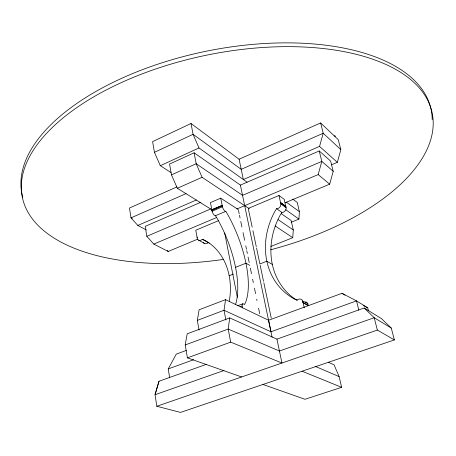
<?xml version="1.0" encoding="UTF-8"?>
<svg xmlns="http://www.w3.org/2000/svg" width="456" height="456" viewBox="0 0 456 456"><rect width="100%" height="100%" fill="white"/><g stroke="black" fill="none" stroke-linecap="round" stroke-linejoin="round"><path stroke-width="0.68" d="M242.432 307.606L242.495 307.92L242.085 305.377A4.235 1.681 69.4 0 1 244.325 304.585L245.254 303.172A73.541 29.765 67.5 0 0 227.436 214.029L225.828 211.362L215.283 215.779A4.041 1.573 66.9 0 1 212.285 211.818L211.829 209.68L222.22 205.399L222.271 205.924L211.954 210.33M305.195 301.906A4.11 3.602 -61.6 0 1 307.629 303.206L308.381 305.645L303.04 302.727L302.356 300.299A4.15 3.631 -61.6 0 0 297.112 300.042L294.245 298.919A70.52 61.093 -53.5 0 1 274.848 211.436L276.581 208.694L277.111 208.711A3.984 3.317 -54.8 0 0 280.902 204.562L280.525 202.458L285.798 206.249L285.94 206.881L280.668 203.097M187.41 357.863L230.69 342.148L281.962 363.027L276.946 339.133L229.693 317.906L187.199 333.82L185.21 344.953L187.41 357.863L241.629 376.964M291.127 222.277L298.925 219.102L299.381 211.669L297.238 202.447L292.678 199.055M270.892 246.428L292.758 237.69L293.282 229.972L291.133 220.539L281.238 213.63M229.693 317.906L228.2 329.067L230.69 342.148M368.425 310.565L367.73 307.817L356.512 300.88L341.989 293.305L268.573 320.249L225.526 299.655L224.027 310.262L225.891 320.055M199.05 330.098L197.323 320.386L199.124 309.784L225.526 299.655M285.08 202.755L329.665 184.173L333.211 171.291L330.623 161.065L319.228 150.97L240.397 185.113L194.113 152.8L169.558 164.035L171.484 174.887L177.35 188.282L212.228 209.965M331.455 164.85L337.349 162.347L340.837 149.659L338.244 139.661L320.608 122.938L239.086 159.23L191.007 123.502L152.606 141.622L154.441 152.321L160.312 165.705L171.034 172.567M236.869 208.968L318.168 174.58L321.822 161.395L319.228 150.97M239.086 159.23L243.361 179.539L319.553 146.393L323.213 133.243L320.608 122.938M206.477 364.304L158.979 381.267L155.046 394.719L156.83 406.267L180.502 412.406L394.377 339.937L391.276 328.052L381.518 318.63L364.179 307.994L276.946 339.144M158.99 381.267L155.046 394.719L223.964 370.523M169.626 377.545L168.23 368.91L176.295 354.095L186.304 350.43M252.174 227.173L248.241 208.438L278.958 195.504L284.23 199.352L286.18 208.335A3.944 3.295 -54.7 0 1 282.418 212.439L281.893 212.422L280.178 215.135A69.768 60.671 -53.4 0 0 297.221 300.464M229.3 301.319A65.681 53.118 -65.6 0 0 204.647 240.249L202.299 239.269L201.888 239.668A3.836 3.101 -60.6 0 1 197.442 239.035L195.738 230.246L218.498 220.664M209.338 243.059L208.175 242.569L207.771 242.962A3.796 3.084 -60.6 0 1 203.353 242.33M154.441 152.321L193.076 134.303L241.213 169.336L323.213 133.243L340.837 149.659M160.312 165.705L198.998 147.955L247.106 182.206M171.484 174.887L196.188 163.721L242.529 195.339L321.822 161.395L333.211 171.291M176.911 186.914L129.47 208.033L131.003 217.854L137.837 225.458L146.439 229.989M177.35 188.282L202.088 177.287L249.358 208.774M186.048 193.623L131.003 217.854L132.217 218.504M137.837 225.458L196.365 199.99M200.885 202.23L145.202 226.353L146.815 236.316L153.809 244.097L168.184 251.455L197.739 239.138M220.732 198.16L210.461 202.589L212.125 211.219L222.448 206.813L220.732 198.16L238.34 209.629M146.815 236.316L210.769 208.939M211.909 209.806L222.22 205.399M153.809 244.097L216.668 217.512M235.541 267.341L245.944 263.215L249.78 265.375M229.174 275.749L233.478 274.05M197.323 320.386L224.027 310.262L270.978 331.786L356.512 300.88L358.821 310.171M237.667 305.748L242.774 303.816M240.204 306.785L242.125 306.056M185.21 344.953L228.2 329.067L279.431 351.023L374.205 317.729L391.276 328.052M168.23 368.91L193.68 359.716M156.83 406.267L377.346 330.064L394.377 339.937M328.217 362.195L334.06 364.823L339.127 376.61L341.63 387.326L304.973 399.279L262.941 384.471M225.828 211.362L225.595 211.407A4.058 1.533 66.9 0 1 222.613 207.417L222.448 206.813M302.066 371.212L341.63 387.326M196.992 237.046L197.106 237.673M315.119 366.316L339.127 376.61M308.381 305.645L303.046 302.453M363.398 305.56L367.735 307.823M307.977 303.85L302.704 300.943L304.26 307.863M198.599 240.181L204.499 243.464M202.299 239.269L208.175 242.569M272.329 264.434L266.857 261.214L259.891 263.956L256.546 247.996M341.989 293.305L345.021 295.169M275.15 225.959L292.758 237.69M278.12 219.627L293.282 229.972M276.581 208.694L281.893 212.422M285.73 209.709L298.925 219.102M286.14 207.748L280.867 203.969L278.958 195.504M280.44 202.589L285.718 206.38M286.271 202.128L299.381 211.669M318.168 174.58L329.665 184.173M319.553 146.393L337.349 162.347M364.179 307.994L374.205 317.729L377.346 330.064M167.261 250.429L168.184 251.455M215.523 215.734L217.141 218.378A73.171 30.444 67.5 0 1 235.45 304.711M202.088 177.287L196.188 163.721L194.113 152.8M198.998 147.955L193.076 134.303L191.007 123.502M334.795 135.381L335.137 136.714M252.903 230.645L256.255 246.605M260.188 265.346L263.539 281.335M263.836 282.726L271.274 318.185M240.397 185.113L272.112 337.263M268.573 320.249L270.967 331.78M238.482 210.324L239.195 213.813M239.485 215.203L240.055 217.991M240.768 221.474L241.914 227.048M243.059 232.623L244.633 240.289M245.778 245.864L246.491 249.346M246.776 250.743L247.351 253.53M248.064 257.013L249.21 262.588M250.344 268.134L251.478 273.657M252.613 279.175L253.319 282.623M254.454 288.146L255.588 293.664M256.717 299.187L257.002 300.567M258.558 308.159L259.692 313.677M224.688 233.027L237.337 297.266M223.343 259.413A209.201 102.081 -11.6 0 1 43.183 137.113A209.201 102.081 -11.6 0 1 390.051 66.416A209.201 102.081 -11.6 0 1 270.756 249.751M22.823 197.374A208.871 102.594 -11.6 0 1 212.171 50.052A208.871 102.594 -11.6 0 1 432.197 119.706"/></g></svg>
